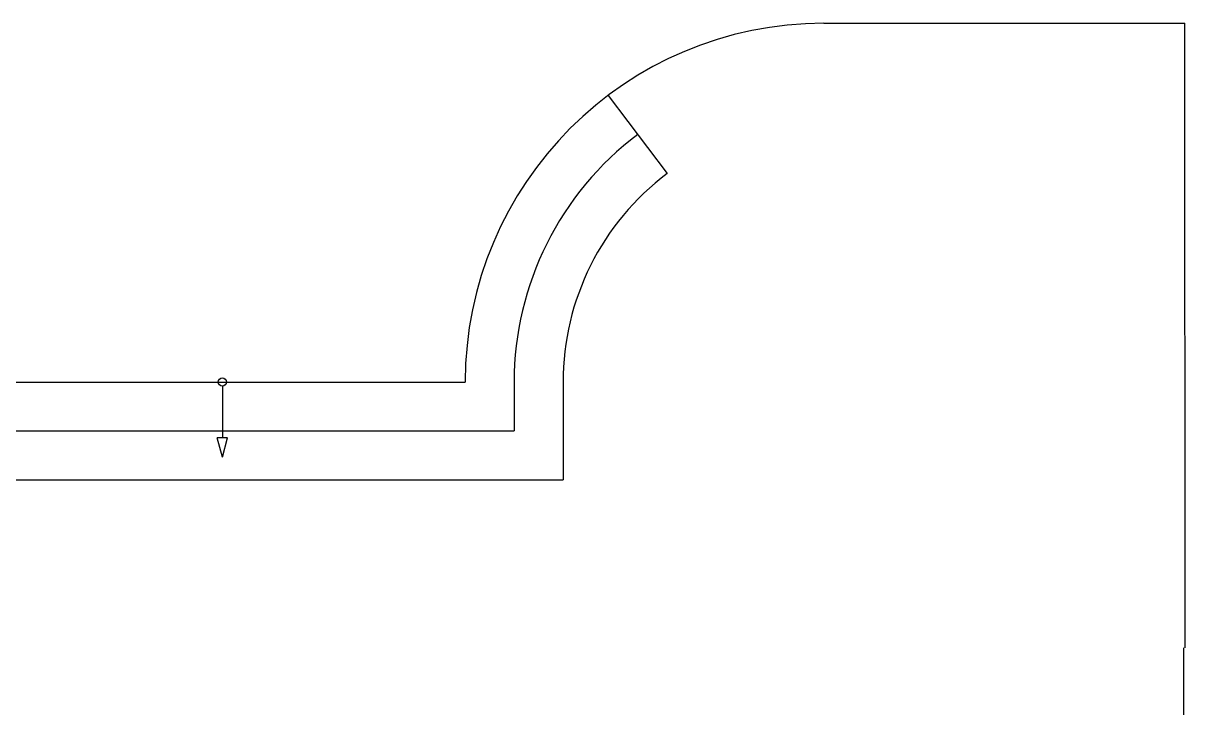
# Model space of a CAD drawing. Header units: millimetres. Extents: x 10553 to 38258, y 46576 to 64025.
# Drawn here: x 16593 to 23715, y 59828 to 64025 of the extents above; entities that cross this region are included whole.
import ezdxf

# ---------------------------------------------------------------- set-up
doc = ezdxf.new("R2010")
doc.units = ezdxf.units.MM

msp = doc.modelspace()

# ---------------------------------------------------------------- linework, layer by layer
at = {"linetype": 'ByBlock'}
for p, q in [((21502.6, 64025.5), (23714.7, 64025.5)), ((23714, 64025.5), (23714.7, 60195.5)), ((15512.3, 61825.5), (19302.6, 61825.5)), ((15512.3, 61525.5), (19602.6, 61525.5)), ((15512.3, 61225.5), (19902.6, 61225.5))]:
    msp.add_line(p, q, dxfattribs=at)
for p, q in [((20179.9, 63583.4), (20540.6, 63104)), ((19602.6, 61825.5), (19602.6, 61525.5)), ((19902.6, 61825.5), (19902.6, 61225.5))]:
    msp.add_line(p, q)
for points in [[(17813.5, 61800), (17813.5, 61483.8)], [(17813.5, 61364.7), (17845.4, 61483.8), (17781.6, 61483.8)], [(17813.5, 61364.7), (17813.5, 61364.7), (17781.6, 61483.8), (17781.6, 61483.8)], [(23707.6, 60195.5), (23707.6, 48500.5)]]:
    msp.add_lwpolyline(points, dxfattribs=at)
msp.add_circle((17813.5, 61825.5), 25.5, dxfattribs=at)
for radius, start in [(2200, 90), (1900, 126.96056), (1600, 126.96056)]:
    msp.add_arc((21502.6, 61825.5), radius, start, 180, dxfattribs=at)

doc.saveas('drawing.dxf')
